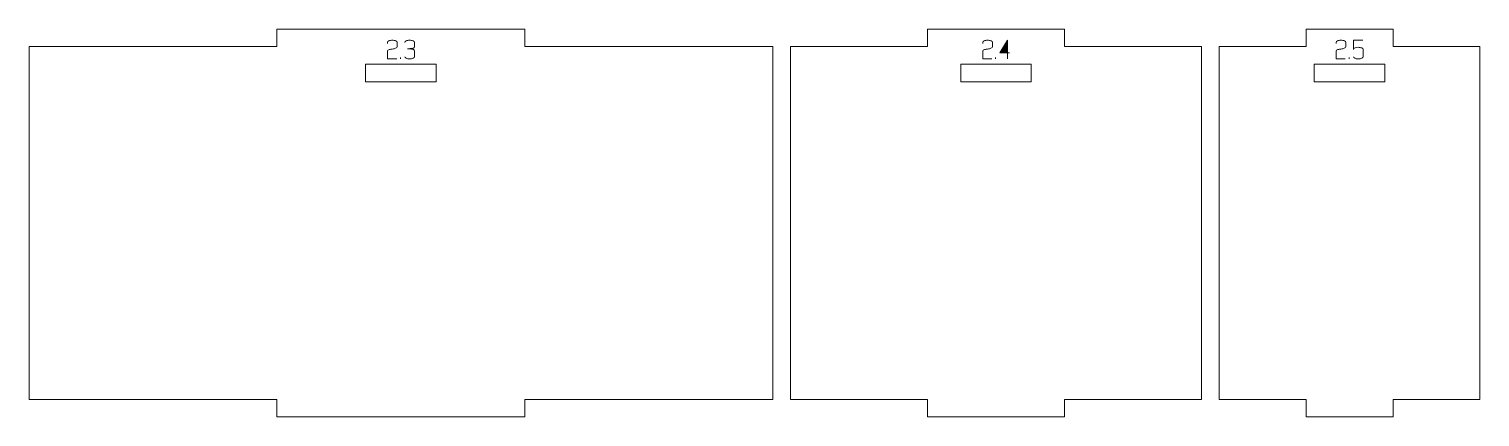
# Model space of a CAD drawing. Header units: centimetres. Extents: x -191 to 212, y -234 to 239.
# Drawn here: x -174.01 to -149.34, y -45.73 to -39.13 of the extents above; entities that cross this region are included whole.
import ezdxf

# ---------------------------------------------------------------- set-up
doc = ezdxf.new("R2010")
doc.units = ezdxf.units.CM
doc.header["$MEASUREMENT"] = 0
doc.layers.add('Capa 1', color=7, linetype='Continuous')

msp = doc.modelspace()

# ---------------------------------------------------------------- hatches: boundary and pattern name
at = {"layer": 'Capa 1', "true_color": 0x3e4095}
h = msp.add_hatch(color=175, dxfattribs=at)
edge = h.paths.add_edge_path()
edge.add_spline(control_points=[(-167.91324, -39.641), (-167.91324, -39.641), (-167.91324, -39.50846), (-167.91324, -39.50846), (-167.91232, -39.49654), (-167.90147, -39.48737), (-167.88068, -39.48095), (-167.87212, -39.48033), (-167.86394, -39.47934), (-167.85614, -39.47796), (-167.84835, -39.47659), (-167.84047, -39.47514), (-167.83252, -39.47361), (-167.81785, -39.47116), (-167.80661, -39.46917), (-167.79882, -39.46765), (-167.79102, -39.46612), (-167.78345, -39.46413), (-167.77611, -39.46168), (-167.75716, -39.45465), (-167.74768, -39.44563), (-167.74768, -39.43463), (-167.74768, -39.43463), (-167.74768, -39.35987), (-167.74768, -39.35987), (-167.74768, -39.35009), (-167.75555, -39.34176), (-167.7713, -39.33488), (-167.78704, -39.328), (-167.80669, -39.32456), (-167.83023, -39.32456), (-167.85377, -39.32456), (-167.87342, -39.328), (-167.88916, -39.33488), (-167.90491, -39.34176), (-167.91278, -39.35009), (-167.91278, -39.35987), (-167.91278, -39.35987), (-167.91278, -39.38234), (-167.91278, -39.38234), (-167.91278, -39.38234), (-167.91278, -39.35987), (-167.91278, -39.35987), (-167.91278, -39.35009), (-167.90491, -39.34176), (-167.88916, -39.33488), (-167.87342, -39.328), (-167.85377, -39.32456), (-167.83023, -39.32456), (-167.80669, -39.32456), (-167.78704, -39.328), (-167.7713, -39.33488), (-167.75555, -39.34176), (-167.74768, -39.35009), (-167.74768, -39.35987), (-167.74768, -39.35987), (-167.74768, -39.43463), (-167.74768, -39.43463), (-167.74768, -39.44563), (-167.75716, -39.45465), (-167.77611, -39.46168), (-167.78345, -39.46413), (-167.79102, -39.46612), (-167.79882, -39.46765), (-167.80661, -39.46917), (-167.81785, -39.47116), (-167.83252, -39.47361), (-167.84047, -39.47514), (-167.84835, -39.47659), (-167.85614, -39.47796), (-167.86394, -39.47934), (-167.87212, -39.48033), (-167.88068, -39.48095), (-167.90147, -39.48737), (-167.91232, -39.49654), (-167.91324, -39.50846), (-167.91324, -39.50846), (-167.91324, -39.641), (-167.91324, -39.641), (-167.91324, -39.641), (-167.75639, -39.641), (-167.75639, -39.641), (-167.75639, -39.641), (-167.91324, -39.641), (-167.91324, -39.641)], knot_values=[0, 0, 0, 0, 0.03571429, 0.03571429, 0.03571429, 0.07142857, 0.07142857, 0.07142857, 0.10714286, 0.10714286, 0.10714286, 0.14285714, 0.14285714, 0.14285714, 0.17857143, 0.17857143, 0.17857143, 0.21428571, 0.21428571, 0.21428571, 0.25, 0.25, 0.25, 0.28571429, 0.28571429, 0.28571429, 0.32142857, 0.32142857, 0.32142857, 0.35714286, 0.35714286, 0.35714286, 0.39285714, 0.39285714, 0.39285714, 0.42857143, 0.42857143, 0.42857143, 0.46428571, 0.46428571, 0.46428571, 0.5, 0.5, 0.5, 0.53571429, 0.53571429, 0.53571429, 0.57142857, 0.57142857, 0.57142857, 0.60714286, 0.60714286, 0.60714286, 0.64285714, 0.64285714, 0.64285714, 0.67857143, 0.67857143, 0.67857143, 0.71428571, 0.71428571, 0.71428571, 0.75, 0.75, 0.75, 0.78571429, 0.78571429, 0.78571429, 0.82142857, 0.82142857, 0.82142857, 0.85714286, 0.85714286, 0.85714286, 0.89285714, 0.89285714, 0.89285714, 0.92857143, 0.92857143, 0.92857143, 0.96428571, 0.96428571, 0.96428571, 1, 1, 1, 1], degree=3, periodic=1)
h = msp.add_hatch(color=175, dxfattribs=at)
edge = h.paths.add_edge_path()
edge.add_spline(control_points=[(-167.53672, -39.641), (-167.56026, -39.641), (-167.57991, -39.63756), (-167.59565, -39.63068), (-167.6114, -39.6238), (-167.61927, -39.61547), (-167.61927, -39.60569), (-167.61927, -39.61547), (-167.6114, -39.6238), (-167.59565, -39.63068), (-167.57991, -39.63756), (-167.56026, -39.641), (-167.53672, -39.641), (-167.51318, -39.641), (-167.49353, -39.63756), (-167.47779, -39.63068), (-167.46204, -39.6238), (-167.45417, -39.61547), (-167.45417, -39.60569), (-167.45417, -39.60569), (-167.45417, -39.5025), (-167.45417, -39.5025), (-167.45417, -39.49424), (-167.45983, -39.48706), (-167.47114, -39.48095), (-167.48245, -39.47483), (-167.51562, -39.4707), (-167.57066, -39.46856), (-167.51593, -39.4652), (-167.48306, -39.46122), (-167.47206, -39.45664), (-167.46105, -39.45205), (-167.45509, -39.44456), (-167.45417, -39.43417), (-167.45417, -39.43417), (-167.45417, -39.35987), (-167.45417, -39.35987), (-167.45417, -39.35009), (-167.46204, -39.34176), (-167.47779, -39.33488), (-167.49353, -39.328), (-167.51318, -39.32456), (-167.53672, -39.32456), (-167.56026, -39.32456), (-167.57991, -39.328), (-167.59565, -39.33488), (-167.6114, -39.34176), (-167.61927, -39.35009), (-167.61927, -39.35987), (-167.61927, -39.35009), (-167.6114, -39.34176), (-167.59565, -39.33488), (-167.57991, -39.328), (-167.56026, -39.32456), (-167.53672, -39.32456), (-167.51318, -39.32456), (-167.49353, -39.328), (-167.47779, -39.33488), (-167.46204, -39.34176), (-167.45417, -39.35009), (-167.45417, -39.35987), (-167.45417, -39.35987), (-167.45417, -39.43417), (-167.45417, -39.43417), (-167.45509, -39.44456), (-167.46105, -39.45205), (-167.47206, -39.45664), (-167.48306, -39.46122), (-167.51593, -39.4652), (-167.57066, -39.46856), (-167.51562, -39.4707), (-167.48245, -39.47483), (-167.47114, -39.48095), (-167.45983, -39.48706), (-167.45417, -39.49424), (-167.45417, -39.5025), (-167.45417, -39.5025), (-167.45417, -39.60569), (-167.45417, -39.60569), (-167.45417, -39.61547), (-167.46204, -39.6238), (-167.47779, -39.63068), (-167.49353, -39.63756), (-167.51318, -39.641), (-167.53672, -39.641)], knot_values=[0, 0, 0, 0, 0.03571429, 0.03571429, 0.03571429, 0.07142857, 0.07142857, 0.07142857, 0.10714286, 0.10714286, 0.10714286, 0.14285714, 0.14285714, 0.14285714, 0.17857143, 0.17857143, 0.17857143, 0.21428571, 0.21428571, 0.21428571, 0.25, 0.25, 0.25, 0.28571429, 0.28571429, 0.28571429, 0.32142857, 0.32142857, 0.32142857, 0.35714286, 0.35714286, 0.35714286, 0.39285714, 0.39285714, 0.39285714, 0.42857143, 0.42857143, 0.42857143, 0.46428571, 0.46428571, 0.46428571, 0.5, 0.5, 0.5, 0.53571429, 0.53571429, 0.53571429, 0.57142857, 0.57142857, 0.57142857, 0.60714286, 0.60714286, 0.60714286, 0.64285714, 0.64285714, 0.64285714, 0.67857143, 0.67857143, 0.67857143, 0.71428571, 0.71428571, 0.71428571, 0.75, 0.75, 0.75, 0.78571429, 0.78571429, 0.78571429, 0.82142857, 0.82142857, 0.82142857, 0.85714286, 0.85714286, 0.85714286, 0.89285714, 0.89285714, 0.89285714, 0.92857143, 0.92857143, 0.92857143, 0.96428571, 0.96428571, 0.96428571, 1, 1, 1, 1], degree=3, periodic=1)
h = msp.add_hatch(color=175, dxfattribs=at)
edge = h.paths.add_edge_path()
edge.add_spline(control_points=[(-157.79181, -39.641), (-157.79181, -39.641), (-157.79181, -39.50846), (-157.79181, -39.50846), (-157.79089, -39.49654), (-157.78004, -39.48737), (-157.75925, -39.48095), (-157.75069, -39.48033), (-157.74251, -39.47934), (-157.73471, -39.47796), (-157.72692, -39.47659), (-157.71904, -39.47514), (-157.71109, -39.47361), (-157.69642, -39.47116), (-157.68518, -39.46917), (-157.67739, -39.46765), (-157.66959, -39.46612), (-157.66202, -39.46413), (-157.65468, -39.46168), (-157.63573, -39.45465), (-157.62625, -39.44563), (-157.62625, -39.43463), (-157.62625, -39.43463), (-157.62625, -39.35987), (-157.62625, -39.35987), (-157.62625, -39.35009), (-157.63412, -39.34176), (-157.64987, -39.33488), (-157.66561, -39.328), (-157.68526, -39.32456), (-157.7088, -39.32456), (-157.73234, -39.32456), (-157.75199, -39.328), (-157.76773, -39.33488), (-157.78348, -39.34176), (-157.79135, -39.35009), (-157.79135, -39.35987), (-157.79135, -39.35987), (-157.79135, -39.38234), (-157.79135, -39.38234), (-157.79135, -39.38234), (-157.79135, -39.35987), (-157.79135, -39.35987), (-157.79135, -39.35009), (-157.78348, -39.34176), (-157.76773, -39.33488), (-157.75199, -39.328), (-157.73234, -39.32456), (-157.7088, -39.32456), (-157.68526, -39.32456), (-157.66561, -39.328), (-157.64987, -39.33488), (-157.63412, -39.34176), (-157.62625, -39.35009), (-157.62625, -39.35987), (-157.62625, -39.35987), (-157.62625, -39.43463), (-157.62625, -39.43463), (-157.62625, -39.44563), (-157.63573, -39.45465), (-157.65468, -39.46168), (-157.66202, -39.46413), (-157.66959, -39.46612), (-157.67739, -39.46765), (-157.68518, -39.46917), (-157.69642, -39.47116), (-157.71109, -39.47361), (-157.71904, -39.47514), (-157.72692, -39.47659), (-157.73471, -39.47796), (-157.74251, -39.47934), (-157.75069, -39.48033), (-157.75925, -39.48095), (-157.78004, -39.48737), (-157.79089, -39.49654), (-157.79181, -39.50846), (-157.79181, -39.50846), (-157.79181, -39.641), (-157.79181, -39.641), (-157.79181, -39.641), (-157.63496, -39.641), (-157.63496, -39.641), (-157.63496, -39.641), (-157.79181, -39.641), (-157.79181, -39.641)], knot_values=[0, 0, 0, 0, 0.03571429, 0.03571429, 0.03571429, 0.07142857, 0.07142857, 0.07142857, 0.10714286, 0.10714286, 0.10714286, 0.14285714, 0.14285714, 0.14285714, 0.17857143, 0.17857143, 0.17857143, 0.21428571, 0.21428571, 0.21428571, 0.25, 0.25, 0.25, 0.28571429, 0.28571429, 0.28571429, 0.32142857, 0.32142857, 0.32142857, 0.35714286, 0.35714286, 0.35714286, 0.39285714, 0.39285714, 0.39285714, 0.42857143, 0.42857143, 0.42857143, 0.46428571, 0.46428571, 0.46428571, 0.5, 0.5, 0.5, 0.53571429, 0.53571429, 0.53571429, 0.57142857, 0.57142857, 0.57142857, 0.60714286, 0.60714286, 0.60714286, 0.64285714, 0.64285714, 0.64285714, 0.67857143, 0.67857143, 0.67857143, 0.71428571, 0.71428571, 0.71428571, 0.75, 0.75, 0.75, 0.78571429, 0.78571429, 0.78571429, 0.82142857, 0.82142857, 0.82142857, 0.85714286, 0.85714286, 0.85714286, 0.89285714, 0.89285714, 0.89285714, 0.92857143, 0.92857143, 0.92857143, 0.96428571, 0.96428571, 0.96428571, 1, 1, 1, 1], degree=3, periodic=1)
h = msp.add_hatch(color=175, dxfattribs=at)
edge = h.paths.add_edge_path()
edge.add_spline(control_points=[(-157.36805, -39.53644), (-157.36805, -39.53644), (-157.36805, -39.3241), (-157.36805, -39.3241), (-157.36805, -39.3241), (-157.49784, -39.53644), (-157.49784, -39.53644), (-157.49784, -39.53644), (-157.36805, -39.53644), (-157.36805, -39.53644)], knot_values=[0, 0, 0, 0, 0.33333333, 0.33333333, 0.33333333, 0.66666667, 0.66666667, 0.66666667, 1, 1, 1, 1], degree=3, periodic=1)
h = msp.add_hatch(color=175, dxfattribs=at)
edge = h.paths.add_edge_path()
edge.add_spline(control_points=[(-157.36805, -39.53644), (-157.36805, -39.53644), (-157.36805, -39.641), (-157.36805, -39.641), (-157.36805, -39.641), (-157.36805, -39.53644), (-157.36805, -39.53644), (-157.36805, -39.53644), (-157.49784, -39.53644), (-157.49784, -39.53644), (-157.49784, -39.53644), (-157.36805, -39.3241), (-157.36805, -39.3241), (-157.36805, -39.3241), (-157.36805, -39.53644), (-157.36805, -39.53644), (-157.36805, -39.53644), (-157.33824, -39.53644), (-157.33824, -39.53644), (-157.33824, -39.53644), (-157.36805, -39.53644), (-157.36805, -39.53644)], knot_values=[0, 0, 0, 0, 0.14285714, 0.14285714, 0.14285714, 0.28571429, 0.28571429, 0.28571429, 0.42857143, 0.42857143, 0.42857143, 0.57142857, 0.57142857, 0.57142857, 0.71428571, 0.71428571, 0.71428571, 0.85714286, 0.85714286, 0.85714286, 1, 1, 1, 1], degree=3, periodic=1)
h = msp.add_hatch(color=175, dxfattribs=at)
edge = h.paths.add_edge_path()
edge.add_spline(control_points=[(-151.78284, -39.641), (-151.78284, -39.641), (-151.78284, -39.50846), (-151.78284, -39.50846), (-151.78192, -39.49654), (-151.77107, -39.48737), (-151.75028, -39.48095), (-151.74172, -39.48033), (-151.73354, -39.47934), (-151.72574, -39.47796), (-151.71795, -39.47659), (-151.71007, -39.47514), (-151.70212, -39.47361), (-151.68745, -39.47116), (-151.67621, -39.46917), (-151.66842, -39.46765), (-151.66062, -39.46612), (-151.65305, -39.46413), (-151.64571, -39.46168), (-151.62676, -39.45465), (-151.61728, -39.44563), (-151.61728, -39.43463), (-151.61728, -39.43463), (-151.61728, -39.35987), (-151.61728, -39.35987), (-151.61728, -39.35009), (-151.62515, -39.34176), (-151.6409, -39.33488), (-151.65664, -39.328), (-151.67629, -39.32456), (-151.69983, -39.32456), (-151.72337, -39.32456), (-151.74302, -39.328), (-151.75876, -39.33488), (-151.77451, -39.34176), (-151.78238, -39.35009), (-151.78238, -39.35987), (-151.78238, -39.35987), (-151.78238, -39.38234), (-151.78238, -39.38234), (-151.78238, -39.38234), (-151.78238, -39.35987), (-151.78238, -39.35987), (-151.78238, -39.35009), (-151.77451, -39.34176), (-151.75876, -39.33488), (-151.74302, -39.328), (-151.72337, -39.32456), (-151.69983, -39.32456), (-151.67629, -39.32456), (-151.65664, -39.328), (-151.6409, -39.33488), (-151.62515, -39.34176), (-151.61728, -39.35009), (-151.61728, -39.35987), (-151.61728, -39.35987), (-151.61728, -39.43463), (-151.61728, -39.43463), (-151.61728, -39.44563), (-151.62676, -39.45465), (-151.64571, -39.46168), (-151.65305, -39.46413), (-151.66062, -39.46612), (-151.66842, -39.46765), (-151.67621, -39.46917), (-151.68745, -39.47116), (-151.70212, -39.47361), (-151.71007, -39.47514), (-151.71795, -39.47659), (-151.72574, -39.47796), (-151.73354, -39.47934), (-151.74172, -39.48033), (-151.75028, -39.48095), (-151.77107, -39.48737), (-151.78192, -39.49654), (-151.78284, -39.50846), (-151.78284, -39.50846), (-151.78284, -39.641), (-151.78284, -39.641), (-151.78284, -39.641), (-151.62599, -39.641), (-151.62599, -39.641), (-151.62599, -39.641), (-151.78284, -39.641), (-151.78284, -39.641)], knot_values=[0, 0, 0, 0, 0.03571429, 0.03571429, 0.03571429, 0.07142857, 0.07142857, 0.07142857, 0.10714286, 0.10714286, 0.10714286, 0.14285714, 0.14285714, 0.14285714, 0.17857143, 0.17857143, 0.17857143, 0.21428571, 0.21428571, 0.21428571, 0.25, 0.25, 0.25, 0.28571429, 0.28571429, 0.28571429, 0.32142857, 0.32142857, 0.32142857, 0.35714286, 0.35714286, 0.35714286, 0.39285714, 0.39285714, 0.39285714, 0.42857143, 0.42857143, 0.42857143, 0.46428571, 0.46428571, 0.46428571, 0.5, 0.5, 0.5, 0.53571429, 0.53571429, 0.53571429, 0.57142857, 0.57142857, 0.57142857, 0.60714286, 0.60714286, 0.60714286, 0.64285714, 0.64285714, 0.64285714, 0.67857143, 0.67857143, 0.67857143, 0.71428571, 0.71428571, 0.71428571, 0.75, 0.75, 0.75, 0.78571429, 0.78571429, 0.78571429, 0.82142857, 0.82142857, 0.82142857, 0.85714286, 0.85714286, 0.85714286, 0.89285714, 0.89285714, 0.89285714, 0.92857143, 0.92857143, 0.92857143, 0.96428571, 0.96428571, 0.96428571, 1, 1, 1, 1], degree=3, periodic=1)
h = msp.add_hatch(color=175, dxfattribs=at)
edge = h.paths.add_edge_path()
edge.add_spline(control_points=[(-151.40632, -39.641), (-151.42986, -39.641), (-151.44951, -39.63756), (-151.46525, -39.63068), (-151.481, -39.6238), (-151.48887, -39.61547), (-151.48887, -39.60569), (-151.48887, -39.61547), (-151.481, -39.6238), (-151.46525, -39.63068), (-151.44951, -39.63756), (-151.42986, -39.641), (-151.40632, -39.641), (-151.38278, -39.641), (-151.36313, -39.63756), (-151.34739, -39.63068), (-151.33164, -39.6238), (-151.32377, -39.61547), (-151.32377, -39.60569), (-151.32377, -39.60569), (-151.32377, -39.48003), (-151.32377, -39.48003), (-151.32377, -39.47024), (-151.33164, -39.46191), (-151.34739, -39.45503), (-151.36313, -39.44815), (-151.38278, -39.44471), (-151.40632, -39.44471), (-151.42772, -39.44655), (-151.44423, -39.449), (-151.45585, -39.45205), (-151.46747, -39.45511), (-151.47847, -39.46444), (-151.48887, -39.48003), (-151.48887, -39.48003), (-151.48887, -39.32456), (-151.48887, -39.32456), (-151.48887, -39.32456), (-151.32927, -39.32456), (-151.32927, -39.32456), (-151.32927, -39.32456), (-151.48887, -39.32456), (-151.48887, -39.32456), (-151.48887, -39.32456), (-151.48887, -39.48003), (-151.48887, -39.48003), (-151.47847, -39.46444), (-151.46747, -39.45511), (-151.45585, -39.45205), (-151.44423, -39.449), (-151.42772, -39.44655), (-151.40632, -39.44471), (-151.38278, -39.44471), (-151.36313, -39.44815), (-151.34739, -39.45503), (-151.33164, -39.46191), (-151.32377, -39.47024), (-151.32377, -39.48003), (-151.32377, -39.48003), (-151.32377, -39.60569), (-151.32377, -39.60569), (-151.32377, -39.61547), (-151.33164, -39.6238), (-151.34739, -39.63068), (-151.36313, -39.63756), (-151.38278, -39.641), (-151.40632, -39.641)], knot_values=[0, 0, 0, 0, 0.04545455, 0.04545455, 0.04545455, 0.09090909, 0.09090909, 0.09090909, 0.13636364, 0.13636364, 0.13636364, 0.18181818, 0.18181818, 0.18181818, 0.22727273, 0.22727273, 0.22727273, 0.27272727, 0.27272727, 0.27272727, 0.31818182, 0.31818182, 0.31818182, 0.36363636, 0.36363636, 0.36363636, 0.40909091, 0.40909091, 0.40909091, 0.45454545, 0.45454545, 0.45454545, 0.5, 0.5, 0.5, 0.54545455, 0.54545455, 0.54545455, 0.59090909, 0.59090909, 0.59090909, 0.63636364, 0.63636364, 0.63636364, 0.68181818, 0.68181818, 0.68181818, 0.72727273, 0.72727273, 0.72727273, 0.77272727, 0.77272727, 0.77272727, 0.81818182, 0.81818182, 0.81818182, 0.86363636, 0.86363636, 0.86363636, 0.90909091, 0.90909091, 0.90909091, 0.95454545, 0.95454545, 0.95454545, 1, 1, 1, 1], degree=3, periodic=1)
h = msp.add_hatch(color=175, dxfattribs=at)
edge = h.paths.add_edge_path()
edge.add_spline(control_points=[(-167.69265, -39.641), (-167.69265, -39.641), (-167.69265, -39.61853), (-167.69265, -39.61853), (-167.69265, -39.61853), (-167.69265, -39.641), (-167.69265, -39.641)], knot_values=[0, 0, 0, 0, 0.5, 0.5, 0.5, 1, 1, 1, 1], degree=3, periodic=1)
h = msp.add_hatch(color=175, dxfattribs=at)
edge = h.paths.add_edge_path()
edge.add_spline(control_points=[(-157.57122, -39.641), (-157.57122, -39.641), (-157.57122, -39.61853), (-157.57122, -39.61853), (-157.57122, -39.61853), (-157.57122, -39.641), (-157.57122, -39.641)], knot_values=[0, 0, 0, 0, 0.5, 0.5, 0.5, 1, 1, 1, 1], degree=3, periodic=1)
h = msp.add_hatch(color=175, dxfattribs=at)
edge = h.paths.add_edge_path()
edge.add_spline(control_points=[(-151.56225, -39.641), (-151.56225, -39.641), (-151.56225, -39.61853), (-151.56225, -39.61853), (-151.56225, -39.61853), (-151.56225, -39.641), (-151.56225, -39.641)], knot_values=[0, 0, 0, 0, 0.5, 0.5, 0.5, 1, 1, 1, 1], degree=3, periodic=1)

# ---------------------------------------------------------------- linework, layer by layer
at = {"layer": 'Capa 1', "color": 240, "lineweight": 9}
for points, knots in [([(-174.008, -39.433), (-174.008, -39.433), (-174.008, -45.433), (-174.008, -45.433), (-174.008, -45.433), (-169.7918, -45.433), (-169.7918, -45.433), (-169.7918, -45.433), (-169.7918, -45.733), (-169.7918, -45.733), (-169.7918, -45.733), (-165.5756, -45.733), (-165.5756, -45.733), (-165.5756, -45.733), (-165.5756, -45.433), (-165.5756, -45.433), (-165.5756, -45.433), (-161.35941, -45.433), (-161.35941, -45.433), (-161.35941, -45.433), (-161.35941, -39.433), (-161.35941, -39.433), (-161.35941, -39.433), (-165.5756, -39.433), (-165.5756, -39.433), (-165.5756, -39.433), (-165.5756, -39.133), (-165.5756, -39.133), (-165.5756, -39.133), (-169.7918, -39.133), (-169.7918, -39.133), (-169.7918, -39.133), (-169.7918, -39.433), (-169.7918, -39.433), (-169.7918, -39.433), (-174.008, -39.433), (-174.008, -39.433)], [0, 0, 0, 0, 0.08333333, 0.08333333, 0.08333333, 0.16666667, 0.16666667, 0.16666667, 0.25, 0.25, 0.25, 0.33333333, 0.33333333, 0.33333333, 0.41666667, 0.41666667, 0.41666667, 0.5, 0.5, 0.5, 0.58333333, 0.58333333, 0.58333333, 0.66666667, 0.66666667, 0.66666667, 0.75, 0.75, 0.75, 0.83333333, 0.83333333, 0.83333333, 0.91666667, 0.91666667, 0.91666667, 1, 1, 1, 1]), ([(-161.05941, -39.433), (-161.05941, -39.433), (-161.05941, -45.433), (-161.05941, -45.433), (-161.05941, -45.433), (-158.72982, -45.433), (-158.72982, -45.433), (-158.72982, -45.433), (-158.72982, -45.733), (-158.72982, -45.733), (-158.72982, -45.733), (-156.40024, -45.733), (-156.40024, -45.733), (-156.40024, -45.733), (-156.40024, -45.433), (-156.40024, -45.433), (-156.40024, -45.433), (-154.07065, -45.433), (-154.07065, -45.433), (-154.07065, -45.433), (-154.07065, -39.433), (-154.07065, -39.433), (-154.07065, -39.433), (-156.40024, -39.433), (-156.40024, -39.433), (-156.40024, -39.433), (-156.40024, -39.133), (-156.40024, -39.133), (-156.40024, -39.133), (-158.72982, -39.133), (-158.72982, -39.133), (-158.72982, -39.133), (-158.72982, -39.433), (-158.72982, -39.433), (-158.72982, -39.433), (-161.05941, -39.433), (-161.05941, -39.433)], [0, 0, 0, 0, 0.08333333, 0.08333333, 0.08333333, 0.16666667, 0.16666667, 0.16666667, 0.25, 0.25, 0.25, 0.33333333, 0.33333333, 0.33333333, 0.41666667, 0.41666667, 0.41666667, 0.5, 0.5, 0.5, 0.58333333, 0.58333333, 0.58333333, 0.66666667, 0.66666667, 0.66666667, 0.75, 0.75, 0.75, 0.83333333, 0.83333333, 0.83333333, 0.91666667, 0.91666667, 0.91666667, 1, 1, 1, 1]), ([(-153.77065, -39.433), (-153.77065, -39.433), (-153.77065, -45.433), (-153.77065, -45.433), (-153.77065, -45.433), (-152.29243, -45.433), (-152.29243, -45.433), (-152.29243, -45.433), (-152.29243, -45.733), (-152.29243, -45.733), (-152.29243, -45.733), (-150.8142, -45.733), (-150.8142, -45.733), (-150.8142, -45.733), (-150.8142, -45.433), (-150.8142, -45.433), (-150.8142, -45.433), (-149.33597, -45.433), (-149.33597, -45.433), (-149.33597, -45.433), (-149.33597, -39.433), (-149.33597, -39.433), (-149.33597, -39.433), (-150.8142, -39.433), (-150.8142, -39.433), (-150.8142, -39.433), (-150.8142, -39.133), (-150.8142, -39.133), (-150.8142, -39.133), (-152.29243, -39.133), (-152.29243, -39.133), (-152.29243, -39.133), (-152.29243, -39.433), (-152.29243, -39.433), (-152.29243, -39.433), (-153.77065, -39.433), (-153.77065, -39.433)], [0, 0, 0, 0, 0.08333333, 0.08333333, 0.08333333, 0.16666667, 0.16666667, 0.16666667, 0.25, 0.25, 0.25, 0.33333333, 0.33333333, 0.33333333, 0.41666667, 0.41666667, 0.41666667, 0.5, 0.5, 0.5, 0.58333333, 0.58333333, 0.58333333, 0.66666667, 0.66666667, 0.66666667, 0.75, 0.75, 0.75, 0.83333333, 0.83333333, 0.83333333, 0.91666667, 0.91666667, 0.91666667, 1, 1, 1, 1]), ([(-168.28371, -40.03348), (-168.28371, -40.03348), (-167.08371, -40.03348), (-167.08371, -40.03348), (-167.08371, -40.03348), (-167.08371, -39.73348), (-167.08371, -39.73348), (-167.08371, -39.73348), (-168.28371, -39.73348), (-168.28371, -39.73348), (-168.28371, -39.73348), (-168.28371, -40.03348), (-168.28371, -40.03348)], [0, 0, 0, 0, 0.25, 0.25, 0.25, 0.5, 0.5, 0.5, 0.75, 0.75, 0.75, 1, 1, 1, 1]), ([(-158.16503, -40.03348), (-158.16503, -40.03348), (-156.96503, -40.03348), (-156.96503, -40.03348), (-156.96503, -40.03348), (-156.96503, -39.73348), (-156.96503, -39.73348), (-156.96503, -39.73348), (-158.16503, -39.73348), (-158.16503, -39.73348), (-158.16503, -39.73348), (-158.16503, -40.03348), (-158.16503, -40.03348)], [0, 0, 0, 0, 0.25, 0.25, 0.25, 0.5, 0.5, 0.5, 0.75, 0.75, 0.75, 1, 1, 1, 1]), ([(-152.15331, -40.03348), (-152.15331, -40.03348), (-150.95331, -40.03348), (-150.95331, -40.03348), (-150.95331, -40.03348), (-150.95331, -39.73348), (-150.95331, -39.73348), (-150.95331, -39.73348), (-152.15331, -39.73348), (-152.15331, -39.73348), (-152.15331, -39.73348), (-152.15331, -40.03348), (-152.15331, -40.03348)], [0, 0, 0, 0, 0.25, 0.25, 0.25, 0.5, 0.5, 0.5, 0.75, 0.75, 0.75, 1, 1, 1, 1])]:
    msp.add_open_spline(points, degree=3, knots=knots, dxfattribs=at)
at = {"layer": 'Capa 1', "color": 114, "lineweight": 9}
for points, knots in [([(-167.91324, -39.641), (-167.91324, -39.641), (-167.91324, -39.50846), (-167.91324, -39.50846), (-167.91232, -39.49654), (-167.90147, -39.48737), (-167.88068, -39.48095), (-167.87212, -39.48033), (-167.86394, -39.47934), (-167.85614, -39.47796), (-167.84835, -39.47659), (-167.84047, -39.47514), (-167.83252, -39.47361), (-167.81785, -39.47116), (-167.80661, -39.46917), (-167.79882, -39.46765), (-167.79102, -39.46612), (-167.78345, -39.46413), (-167.77611, -39.46168), (-167.75716, -39.45465), (-167.74768, -39.44563), (-167.74768, -39.43463), (-167.74768, -39.43463), (-167.74768, -39.35987), (-167.74768, -39.35987), (-167.74768, -39.35009), (-167.75555, -39.34176), (-167.7713, -39.33488), (-167.78704, -39.328), (-167.80669, -39.32456), (-167.83023, -39.32456), (-167.85377, -39.32456), (-167.87342, -39.328), (-167.88916, -39.33488), (-167.90491, -39.34176), (-167.91278, -39.35009), (-167.91278, -39.35987), (-167.91278, -39.35987), (-167.91278, -39.38234), (-167.91278, -39.38234), (-167.91278, -39.38234), (-167.91278, -39.35987), (-167.91278, -39.35987), (-167.91278, -39.35009), (-167.90491, -39.34176), (-167.88916, -39.33488), (-167.87342, -39.328), (-167.85377, -39.32456), (-167.83023, -39.32456), (-167.80669, -39.32456), (-167.78704, -39.328), (-167.7713, -39.33488), (-167.75555, -39.34176), (-167.74768, -39.35009), (-167.74768, -39.35987), (-167.74768, -39.35987), (-167.74768, -39.43463), (-167.74768, -39.43463), (-167.74768, -39.44563), (-167.75716, -39.45465), (-167.77611, -39.46168), (-167.78345, -39.46413), (-167.79102, -39.46612), (-167.79882, -39.46765), (-167.80661, -39.46917), (-167.81785, -39.47116), (-167.83252, -39.47361), (-167.84047, -39.47514), (-167.84835, -39.47659), (-167.85614, -39.47796), (-167.86394, -39.47934), (-167.87212, -39.48033), (-167.88068, -39.48095), (-167.90147, -39.48737), (-167.91232, -39.49654), (-167.91324, -39.50846), (-167.91324, -39.50846), (-167.91324, -39.641), (-167.91324, -39.641), (-167.91324, -39.641), (-167.75639, -39.641), (-167.75639, -39.641), (-167.75639, -39.641), (-167.91324, -39.641), (-167.91324, -39.641)], [0, 0, 0, 0, 0.03571429, 0.03571429, 0.03571429, 0.07142857, 0.07142857, 0.07142857, 0.10714286, 0.10714286, 0.10714286, 0.14285714, 0.14285714, 0.14285714, 0.17857143, 0.17857143, 0.17857143, 0.21428571, 0.21428571, 0.21428571, 0.25, 0.25, 0.25, 0.28571429, 0.28571429, 0.28571429, 0.32142857, 0.32142857, 0.32142857, 0.35714286, 0.35714286, 0.35714286, 0.39285714, 0.39285714, 0.39285714, 0.42857143, 0.42857143, 0.42857143, 0.46428571, 0.46428571, 0.46428571, 0.5, 0.5, 0.5, 0.53571429, 0.53571429, 0.53571429, 0.57142857, 0.57142857, 0.57142857, 0.60714286, 0.60714286, 0.60714286, 0.64285714, 0.64285714, 0.64285714, 0.67857143, 0.67857143, 0.67857143, 0.71428571, 0.71428571, 0.71428571, 0.75, 0.75, 0.75, 0.78571429, 0.78571429, 0.78571429, 0.82142857, 0.82142857, 0.82142857, 0.85714286, 0.85714286, 0.85714286, 0.89285714, 0.89285714, 0.89285714, 0.92857143, 0.92857143, 0.92857143, 0.96428571, 0.96428571, 0.96428571, 1, 1, 1, 1]), ([(-167.53672, -39.641), (-167.56026, -39.641), (-167.57991, -39.63756), (-167.59565, -39.63068), (-167.6114, -39.6238), (-167.61927, -39.61547), (-167.61927, -39.60569), (-167.61927, -39.61547), (-167.6114, -39.6238), (-167.59565, -39.63068), (-167.57991, -39.63756), (-167.56026, -39.641), (-167.53672, -39.641), (-167.51318, -39.641), (-167.49353, -39.63756), (-167.47779, -39.63068), (-167.46204, -39.6238), (-167.45417, -39.61547), (-167.45417, -39.60569), (-167.45417, -39.60569), (-167.45417, -39.5025), (-167.45417, -39.5025), (-167.45417, -39.49424), (-167.45983, -39.48706), (-167.47114, -39.48095), (-167.48245, -39.47483), (-167.51562, -39.4707), (-167.57066, -39.46856), (-167.51593, -39.4652), (-167.48306, -39.46122), (-167.47206, -39.45664), (-167.46105, -39.45205), (-167.45509, -39.44456), (-167.45417, -39.43417), (-167.45417, -39.43417), (-167.45417, -39.35987), (-167.45417, -39.35987), (-167.45417, -39.35009), (-167.46204, -39.34176), (-167.47779, -39.33488), (-167.49353, -39.328), (-167.51318, -39.32456), (-167.53672, -39.32456), (-167.56026, -39.32456), (-167.57991, -39.328), (-167.59565, -39.33488), (-167.6114, -39.34176), (-167.61927, -39.35009), (-167.61927, -39.35987), (-167.61927, -39.35009), (-167.6114, -39.34176), (-167.59565, -39.33488), (-167.57991, -39.328), (-167.56026, -39.32456), (-167.53672, -39.32456), (-167.51318, -39.32456), (-167.49353, -39.328), (-167.47779, -39.33488), (-167.46204, -39.34176), (-167.45417, -39.35009), (-167.45417, -39.35987), (-167.45417, -39.35987), (-167.45417, -39.43417), (-167.45417, -39.43417), (-167.45509, -39.44456), (-167.46105, -39.45205), (-167.47206, -39.45664), (-167.48306, -39.46122), (-167.51593, -39.4652), (-167.57066, -39.46856), (-167.51562, -39.4707), (-167.48245, -39.47483), (-167.47114, -39.48095), (-167.45983, -39.48706), (-167.45417, -39.49424), (-167.45417, -39.5025), (-167.45417, -39.5025), (-167.45417, -39.60569), (-167.45417, -39.60569), (-167.45417, -39.61547), (-167.46204, -39.6238), (-167.47779, -39.63068), (-167.49353, -39.63756), (-167.51318, -39.641), (-167.53672, -39.641)], [0, 0, 0, 0, 0.03571429, 0.03571429, 0.03571429, 0.07142857, 0.07142857, 0.07142857, 0.10714286, 0.10714286, 0.10714286, 0.14285714, 0.14285714, 0.14285714, 0.17857143, 0.17857143, 0.17857143, 0.21428571, 0.21428571, 0.21428571, 0.25, 0.25, 0.25, 0.28571429, 0.28571429, 0.28571429, 0.32142857, 0.32142857, 0.32142857, 0.35714286, 0.35714286, 0.35714286, 0.39285714, 0.39285714, 0.39285714, 0.42857143, 0.42857143, 0.42857143, 0.46428571, 0.46428571, 0.46428571, 0.5, 0.5, 0.5, 0.53571429, 0.53571429, 0.53571429, 0.57142857, 0.57142857, 0.57142857, 0.60714286, 0.60714286, 0.60714286, 0.64285714, 0.64285714, 0.64285714, 0.67857143, 0.67857143, 0.67857143, 0.71428571, 0.71428571, 0.71428571, 0.75, 0.75, 0.75, 0.78571429, 0.78571429, 0.78571429, 0.82142857, 0.82142857, 0.82142857, 0.85714286, 0.85714286, 0.85714286, 0.89285714, 0.89285714, 0.89285714, 0.92857143, 0.92857143, 0.92857143, 0.96428571, 0.96428571, 0.96428571, 1, 1, 1, 1]), ([(-157.79181, -39.641), (-157.79181, -39.641), (-157.79181, -39.50846), (-157.79181, -39.50846), (-157.79089, -39.49654), (-157.78004, -39.48737), (-157.75925, -39.48095), (-157.75069, -39.48033), (-157.74251, -39.47934), (-157.73471, -39.47796), (-157.72692, -39.47659), (-157.71904, -39.47514), (-157.71109, -39.47361), (-157.69642, -39.47116), (-157.68518, -39.46917), (-157.67739, -39.46765), (-157.66959, -39.46612), (-157.66202, -39.46413), (-157.65468, -39.46168), (-157.63573, -39.45465), (-157.62625, -39.44563), (-157.62625, -39.43463), (-157.62625, -39.43463), (-157.62625, -39.35987), (-157.62625, -39.35987), (-157.62625, -39.35009), (-157.63412, -39.34176), (-157.64987, -39.33488), (-157.66561, -39.328), (-157.68526, -39.32456), (-157.7088, -39.32456), (-157.73234, -39.32456), (-157.75199, -39.328), (-157.76773, -39.33488), (-157.78348, -39.34176), (-157.79135, -39.35009), (-157.79135, -39.35987), (-157.79135, -39.35987), (-157.79135, -39.38234), (-157.79135, -39.38234), (-157.79135, -39.38234), (-157.79135, -39.35987), (-157.79135, -39.35987), (-157.79135, -39.35009), (-157.78348, -39.34176), (-157.76773, -39.33488), (-157.75199, -39.328), (-157.73234, -39.32456), (-157.7088, -39.32456), (-157.68526, -39.32456), (-157.66561, -39.328), (-157.64987, -39.33488), (-157.63412, -39.34176), (-157.62625, -39.35009), (-157.62625, -39.35987), (-157.62625, -39.35987), (-157.62625, -39.43463), (-157.62625, -39.43463), (-157.62625, -39.44563), (-157.63573, -39.45465), (-157.65468, -39.46168), (-157.66202, -39.46413), (-157.66959, -39.46612), (-157.67739, -39.46765), (-157.68518, -39.46917), (-157.69642, -39.47116), (-157.71109, -39.47361), (-157.71904, -39.47514), (-157.72692, -39.47659), (-157.73471, -39.47796), (-157.74251, -39.47934), (-157.75069, -39.48033), (-157.75925, -39.48095), (-157.78004, -39.48737), (-157.79089, -39.49654), (-157.79181, -39.50846), (-157.79181, -39.50846), (-157.79181, -39.641), (-157.79181, -39.641), (-157.79181, -39.641), (-157.63496, -39.641), (-157.63496, -39.641), (-157.63496, -39.641), (-157.79181, -39.641), (-157.79181, -39.641)], [0, 0, 0, 0, 0.03571429, 0.03571429, 0.03571429, 0.07142857, 0.07142857, 0.07142857, 0.10714286, 0.10714286, 0.10714286, 0.14285714, 0.14285714, 0.14285714, 0.17857143, 0.17857143, 0.17857143, 0.21428571, 0.21428571, 0.21428571, 0.25, 0.25, 0.25, 0.28571429, 0.28571429, 0.28571429, 0.32142857, 0.32142857, 0.32142857, 0.35714286, 0.35714286, 0.35714286, 0.39285714, 0.39285714, 0.39285714, 0.42857143, 0.42857143, 0.42857143, 0.46428571, 0.46428571, 0.46428571, 0.5, 0.5, 0.5, 0.53571429, 0.53571429, 0.53571429, 0.57142857, 0.57142857, 0.57142857, 0.60714286, 0.60714286, 0.60714286, 0.64285714, 0.64285714, 0.64285714, 0.67857143, 0.67857143, 0.67857143, 0.71428571, 0.71428571, 0.71428571, 0.75, 0.75, 0.75, 0.78571429, 0.78571429, 0.78571429, 0.82142857, 0.82142857, 0.82142857, 0.85714286, 0.85714286, 0.85714286, 0.89285714, 0.89285714, 0.89285714, 0.92857143, 0.92857143, 0.92857143, 0.96428571, 0.96428571, 0.96428571, 1, 1, 1, 1]), ([(-157.36805, -39.53644), (-157.36805, -39.53644), (-157.36805, -39.3241), (-157.36805, -39.3241), (-157.36805, -39.3241), (-157.49784, -39.53644), (-157.49784, -39.53644), (-157.49784, -39.53644), (-157.36805, -39.53644), (-157.36805, -39.53644)], [0, 0, 0, 0, 0.33333333, 0.33333333, 0.33333333, 0.66666667, 0.66666667, 0.66666667, 1, 1, 1, 1]), ([(-157.36805, -39.53644), (-157.36805, -39.53644), (-157.36805, -39.641), (-157.36805, -39.641), (-157.36805, -39.641), (-157.36805, -39.53644), (-157.36805, -39.53644), (-157.36805, -39.53644), (-157.49784, -39.53644), (-157.49784, -39.53644), (-157.49784, -39.53644), (-157.36805, -39.3241), (-157.36805, -39.3241), (-157.36805, -39.3241), (-157.36805, -39.53644), (-157.36805, -39.53644), (-157.36805, -39.53644), (-157.33824, -39.53644), (-157.33824, -39.53644), (-157.33824, -39.53644), (-157.36805, -39.53644), (-157.36805, -39.53644)], [0, 0, 0, 0, 0.14285714, 0.14285714, 0.14285714, 0.28571429, 0.28571429, 0.28571429, 0.42857143, 0.42857143, 0.42857143, 0.57142857, 0.57142857, 0.57142857, 0.71428571, 0.71428571, 0.71428571, 0.85714286, 0.85714286, 0.85714286, 1, 1, 1, 1]), ([(-151.78284, -39.641), (-151.78284, -39.641), (-151.78284, -39.50846), (-151.78284, -39.50846), (-151.78192, -39.49654), (-151.77107, -39.48737), (-151.75028, -39.48095), (-151.74172, -39.48033), (-151.73354, -39.47934), (-151.72574, -39.47796), (-151.71795, -39.47659), (-151.71007, -39.47514), (-151.70212, -39.47361), (-151.68745, -39.47116), (-151.67621, -39.46917), (-151.66842, -39.46765), (-151.66062, -39.46612), (-151.65305, -39.46413), (-151.64571, -39.46168), (-151.62676, -39.45465), (-151.61728, -39.44563), (-151.61728, -39.43463), (-151.61728, -39.43463), (-151.61728, -39.35987), (-151.61728, -39.35987), (-151.61728, -39.35009), (-151.62515, -39.34176), (-151.6409, -39.33488), (-151.65664, -39.328), (-151.67629, -39.32456), (-151.69983, -39.32456), (-151.72337, -39.32456), (-151.74302, -39.328), (-151.75876, -39.33488), (-151.77451, -39.34176), (-151.78238, -39.35009), (-151.78238, -39.35987), (-151.78238, -39.35987), (-151.78238, -39.38234), (-151.78238, -39.38234), (-151.78238, -39.38234), (-151.78238, -39.35987), (-151.78238, -39.35987), (-151.78238, -39.35009), (-151.77451, -39.34176), (-151.75876, -39.33488), (-151.74302, -39.328), (-151.72337, -39.32456), (-151.69983, -39.32456), (-151.67629, -39.32456), (-151.65664, -39.328), (-151.6409, -39.33488), (-151.62515, -39.34176), (-151.61728, -39.35009), (-151.61728, -39.35987), (-151.61728, -39.35987), (-151.61728, -39.43463), (-151.61728, -39.43463), (-151.61728, -39.44563), (-151.62676, -39.45465), (-151.64571, -39.46168), (-151.65305, -39.46413), (-151.66062, -39.46612), (-151.66842, -39.46765), (-151.67621, -39.46917), (-151.68745, -39.47116), (-151.70212, -39.47361), (-151.71007, -39.47514), (-151.71795, -39.47659), (-151.72574, -39.47796), (-151.73354, -39.47934), (-151.74172, -39.48033), (-151.75028, -39.48095), (-151.77107, -39.48737), (-151.78192, -39.49654), (-151.78284, -39.50846), (-151.78284, -39.50846), (-151.78284, -39.641), (-151.78284, -39.641), (-151.78284, -39.641), (-151.62599, -39.641), (-151.62599, -39.641), (-151.62599, -39.641), (-151.78284, -39.641), (-151.78284, -39.641)], [0, 0, 0, 0, 0.03571429, 0.03571429, 0.03571429, 0.07142857, 0.07142857, 0.07142857, 0.10714286, 0.10714286, 0.10714286, 0.14285714, 0.14285714, 0.14285714, 0.17857143, 0.17857143, 0.17857143, 0.21428571, 0.21428571, 0.21428571, 0.25, 0.25, 0.25, 0.28571429, 0.28571429, 0.28571429, 0.32142857, 0.32142857, 0.32142857, 0.35714286, 0.35714286, 0.35714286, 0.39285714, 0.39285714, 0.39285714, 0.42857143, 0.42857143, 0.42857143, 0.46428571, 0.46428571, 0.46428571, 0.5, 0.5, 0.5, 0.53571429, 0.53571429, 0.53571429, 0.57142857, 0.57142857, 0.57142857, 0.60714286, 0.60714286, 0.60714286, 0.64285714, 0.64285714, 0.64285714, 0.67857143, 0.67857143, 0.67857143, 0.71428571, 0.71428571, 0.71428571, 0.75, 0.75, 0.75, 0.78571429, 0.78571429, 0.78571429, 0.82142857, 0.82142857, 0.82142857, 0.85714286, 0.85714286, 0.85714286, 0.89285714, 0.89285714, 0.89285714, 0.92857143, 0.92857143, 0.92857143, 0.96428571, 0.96428571, 0.96428571, 1, 1, 1, 1]), ([(-151.40632, -39.641), (-151.42986, -39.641), (-151.44951, -39.63756), (-151.46525, -39.63068), (-151.481, -39.6238), (-151.48887, -39.61547), (-151.48887, -39.60569), (-151.48887, -39.61547), (-151.481, -39.6238), (-151.46525, -39.63068), (-151.44951, -39.63756), (-151.42986, -39.641), (-151.40632, -39.641), (-151.38278, -39.641), (-151.36313, -39.63756), (-151.34739, -39.63068), (-151.33164, -39.6238), (-151.32377, -39.61547), (-151.32377, -39.60569), (-151.32377, -39.60569), (-151.32377, -39.48003), (-151.32377, -39.48003), (-151.32377, -39.47024), (-151.33164, -39.46191), (-151.34739, -39.45503), (-151.36313, -39.44815), (-151.38278, -39.44471), (-151.40632, -39.44471), (-151.42772, -39.44655), (-151.44423, -39.449), (-151.45585, -39.45205), (-151.46747, -39.45511), (-151.47847, -39.46444), (-151.48887, -39.48003), (-151.48887, -39.48003), (-151.48887, -39.32456), (-151.48887, -39.32456), (-151.48887, -39.32456), (-151.32927, -39.32456), (-151.32927, -39.32456), (-151.32927, -39.32456), (-151.48887, -39.32456), (-151.48887, -39.32456), (-151.48887, -39.32456), (-151.48887, -39.48003), (-151.48887, -39.48003), (-151.47847, -39.46444), (-151.46747, -39.45511), (-151.45585, -39.45205), (-151.44423, -39.449), (-151.42772, -39.44655), (-151.40632, -39.44471), (-151.38278, -39.44471), (-151.36313, -39.44815), (-151.34739, -39.45503), (-151.33164, -39.46191), (-151.32377, -39.47024), (-151.32377, -39.48003), (-151.32377, -39.48003), (-151.32377, -39.60569), (-151.32377, -39.60569), (-151.32377, -39.61547), (-151.33164, -39.6238), (-151.34739, -39.63068), (-151.36313, -39.63756), (-151.38278, -39.641), (-151.40632, -39.641)], [0, 0, 0, 0, 0.04545455, 0.04545455, 0.04545455, 0.09090909, 0.09090909, 0.09090909, 0.13636364, 0.13636364, 0.13636364, 0.18181818, 0.18181818, 0.18181818, 0.22727273, 0.22727273, 0.22727273, 0.27272727, 0.27272727, 0.27272727, 0.31818182, 0.31818182, 0.31818182, 0.36363636, 0.36363636, 0.36363636, 0.40909091, 0.40909091, 0.40909091, 0.45454545, 0.45454545, 0.45454545, 0.5, 0.5, 0.5, 0.54545455, 0.54545455, 0.54545455, 0.59090909, 0.59090909, 0.59090909, 0.63636364, 0.63636364, 0.63636364, 0.68181818, 0.68181818, 0.68181818, 0.72727273, 0.72727273, 0.72727273, 0.77272727, 0.77272727, 0.77272727, 0.81818182, 0.81818182, 0.81818182, 0.86363636, 0.86363636, 0.86363636, 0.90909091, 0.90909091, 0.90909091, 0.95454545, 0.95454545, 0.95454545, 1, 1, 1, 1]), ([(-167.69265, -39.641), (-167.69265, -39.641), (-167.69265, -39.61853), (-167.69265, -39.61853), (-167.69265, -39.61853), (-167.69265, -39.641), (-167.69265, -39.641)], [0, 0, 0, 0, 0.5, 0.5, 0.5, 1, 1, 1, 1]), ([(-157.57122, -39.641), (-157.57122, -39.641), (-157.57122, -39.61853), (-157.57122, -39.61853), (-157.57122, -39.61853), (-157.57122, -39.641), (-157.57122, -39.641)], [0, 0, 0, 0, 0.5, 0.5, 0.5, 1, 1, 1, 1]), ([(-151.56225, -39.641), (-151.56225, -39.641), (-151.56225, -39.61853), (-151.56225, -39.61853), (-151.56225, -39.61853), (-151.56225, -39.641), (-151.56225, -39.641)], [0, 0, 0, 0, 0.5, 0.5, 0.5, 1, 1, 1, 1])]:
    msp.add_open_spline(points, degree=3, knots=knots, dxfattribs=at)

doc.saveas('drawing.dxf')
